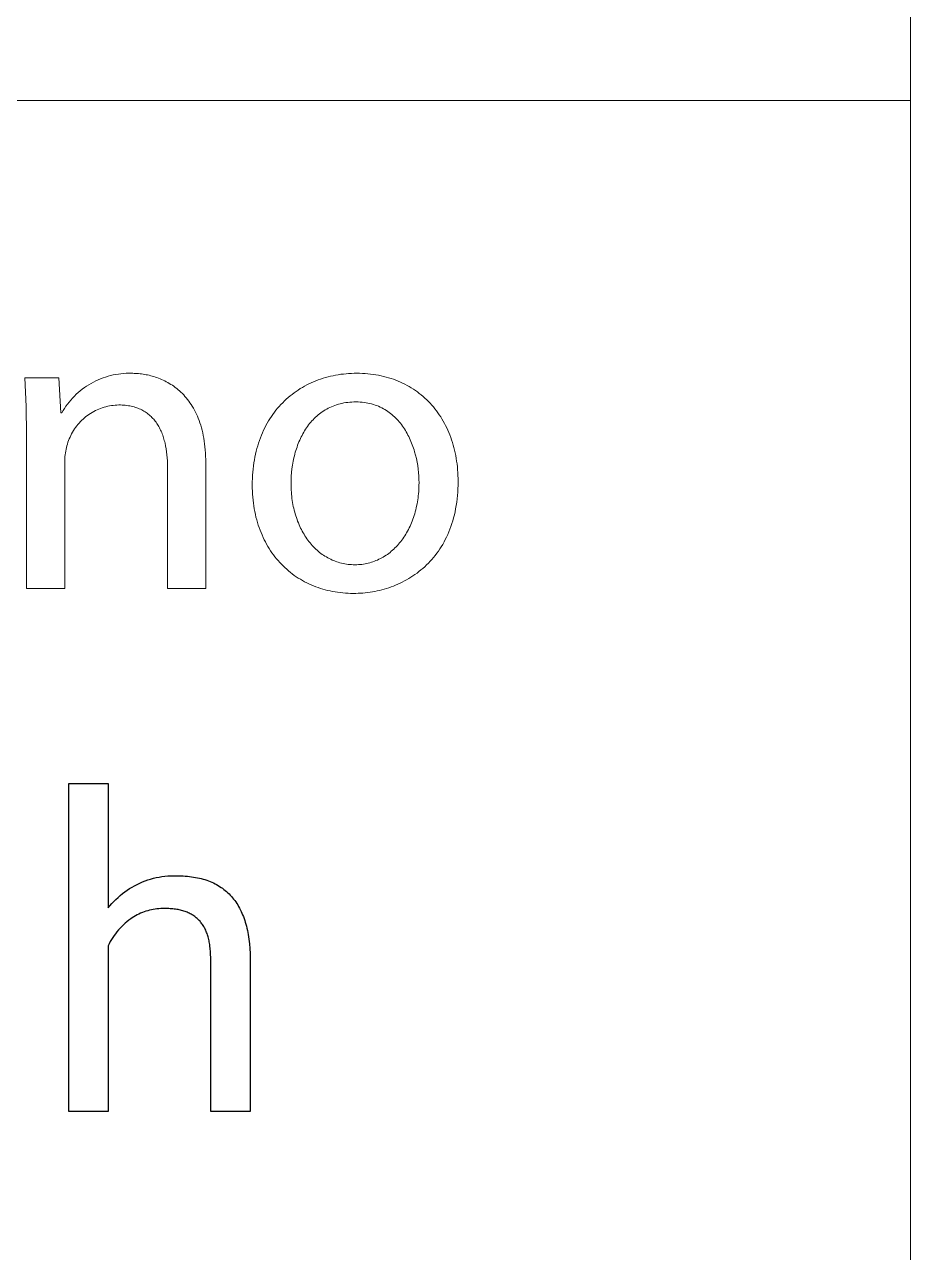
# Model space of a CAD drawing. Header units: millimetres. Extents: x -2542 to 6192, y -257 to 5845.
# Drawn here: x 6005.9 to 6183.9, y 488.3 to 735 of the extents above; entities that cross this region are included whole.
import ezdxf

# ---------------------------------------------------------------- set-up
doc = ezdxf.new("R2010")
doc.units = ezdxf.units.MM
doc.header["$MEASUREMENT"] = 0
doc.layers.add('Domyślny', color=7, linetype='Continuous', true_color=0x000000)

msp = doc.modelspace()

# ---------------------------------------------------------------- linework, layer by layer
at = {"layer": 'Domyślny', "color": 18, "lineweight": 15, "true_color": 0x000000}
for p, q in [((6183.9, -256.57), (6183.9, 5845.31)), ((6183.9, 719.77), (2891.58, 719.77)), ((6183.9, 719.77), (6183.9, -256.57)), ((6006.23, 658.31), (6005.96, 664.03)), ((6005.96, 664.03), (6012.79, 664.03)), ((6012.79, 664.03), (6013.2, 656.99)), ((6020.69, 663.65), (6021.18, 663.85)), ((6021.18, 663.85), (6021.67, 664.04)), ((6021.67, 664.04), (6022.17, 664.21)), ((6022.17, 664.21), (6022.68, 664.37)), ((6022.68, 664.37), (6023.19, 664.51)), ((6023.19, 664.51), (6023.71, 664.63)), ((6023.71, 664.63), (6024.23, 664.73)), ((6024.23, 664.73), (6024.75, 664.81)), ((6024.75, 664.81), (6025.27, 664.88)), ((6025.27, 664.88), (6025.8, 664.93)), ((6025.8, 664.93), (6026.33, 664.96)), ((6026.33, 664.96), (6026.86, 664.97)), ((6026.86, 664.97), (6027.39, 664.96)), ((6027.39, 664.96), (6027.67, 664.96)), ((6027.67, 664.96), (6027.95, 664.95)), ((6027.95, 664.95), (6028.23, 664.94)), ((6028.23, 664.94), (6028.52, 664.92)), ((6028.52, 664.92), (6028.81, 664.9)), ((6028.81, 664.9), (6029.11, 664.86)), ((6029.11, 664.86), (6029.41, 664.83)), ((6029.41, 664.83), (6029.71, 664.79)), ((6029.71, 664.79), (6030.01, 664.74)), ((6030.01, 664.74), (6030.32, 664.68)), ((6030.32, 664.68), (6030.63, 664.62)), ((6030.63, 664.62), (6030.94, 664.55)), ((6030.94, 664.55), (6031.25, 664.47)), ((6031.25, 664.47), (6031.56, 664.39)), ((6031.56, 664.39), (6031.87, 664.29)), ((6031.87, 664.29), (6032.19, 664.19)), ((6032.19, 664.19), (6032.5, 664.09)), ((6032.5, 664.09), (6032.81, 663.97)), ((6032.81, 663.97), (6033.13, 663.85)), ((6033.13, 663.85), (6033.44, 663.72)), ((6033.44, 663.72), (6033.75, 663.58)), ((6064.91, 663.63), (6065.39, 663.8)), ((6065.39, 663.8), (6065.88, 663.96)), ((6065.88, 663.96), (6066.37, 664.11)), ((6066.37, 664.11), (6066.87, 664.24)), ((6066.87, 664.24), (6067.37, 664.37)), ((6067.37, 664.37), (6067.88, 664.48)), ((6067.88, 664.48), (6068.39, 664.58)), ((6068.39, 664.58), (6068.91, 664.67)), ((6068.91, 664.67), (6069.43, 664.75)), ((6069.43, 664.75), (6069.96, 664.81)), ((6069.96, 664.81), (6070.49, 664.87)), ((6070.49, 664.87), (6071.02, 664.91)), ((6071.02, 664.91), (6071.56, 664.94)), ((6071.56, 664.94), (6072.1, 664.96)), ((6072.1, 664.96), (6072.65, 664.97)), ((6072.65, 664.97), (6073.22, 664.96)), ((6073.22, 664.96), (6073.78, 664.94)), ((6073.78, 664.94), (6074.33, 664.91)), ((6074.33, 664.91), (6074.88, 664.86)), ((6074.88, 664.86), (6075.42, 664.81)), ((6075.42, 664.81), (6075.96, 664.74)), ((6075.96, 664.74), (6076.49, 664.66)), ((6076.49, 664.66), (6077.01, 664.56)), ((6077.01, 664.56), (6077.53, 664.46)), ((6077.53, 664.46), (6078.04, 664.34)), ((6078.04, 664.34), (6078.55, 664.21)), ((6078.55, 664.21), (6079.04, 664.07)), ((6079.04, 664.07), (6079.53, 663.91)), ((6079.53, 663.91), (6080.02, 663.75)), ((6080.02, 663.75), (6080.49, 663.57)), ((6016.68, 661.09), (6017.09, 661.44)), ((6017.09, 661.44), (6017.5, 661.77)), ((6017.5, 661.77), (6017.93, 662.08)), ((6017.93, 662.08), (6018.37, 662.38)), ((6018.37, 662.38), (6018.81, 662.67)), ((6018.81, 662.67), (6019.27, 662.94)), ((6019.27, 662.94), (6019.73, 663.19)), ((6019.73, 663.19), (6020.21, 663.43)), ((6020.21, 663.43), (6020.69, 663.65)), ((6033.75, 663.58), (6034.06, 663.43)), ((6034.06, 663.43), (6034.37, 663.27)), ((6034.37, 663.27), (6034.68, 663.1)), ((6034.68, 663.1), (6034.98, 662.92)), ((6034.98, 662.92), (6035.29, 662.74)), ((6035.29, 662.74), (6035.59, 662.54)), ((6035.59, 662.54), (6035.89, 662.34)), ((6035.89, 662.34), (6036.18, 662.12)), ((6036.18, 662.12), (6036.47, 661.9)), ((6036.47, 661.9), (6036.76, 661.66)), ((6036.76, 661.66), (6037.04, 661.41)), ((6037.04, 661.41), (6037.32, 661.16)), ((6060.05, 661.02), (6060.45, 661.31)), ((6060.45, 661.31), (6060.87, 661.6)), ((6060.87, 661.6), (6061.29, 661.87)), ((6061.29, 661.87), (6061.72, 662.13)), ((6061.72, 662.13), (6062.16, 662.37)), ((6062.16, 662.37), (6062.6, 662.61)), ((6062.6, 662.61), (6063.05, 662.84)), ((6063.05, 662.84), (6063.5, 663.05)), ((6063.5, 663.05), (6063.97, 663.26)), ((6063.97, 663.26), (6064.44, 663.45)), ((6064.44, 663.45), (6064.91, 663.63)), ((6080.49, 663.57), (6080.96, 663.39)), ((6080.96, 663.39), (6081.42, 663.19)), ((6081.42, 663.19), (6081.87, 662.98)), ((6081.87, 662.98), (6082.32, 662.76)), ((6082.32, 662.76), (6082.76, 662.53)), ((6082.76, 662.53), (6083.19, 662.28)), ((6083.19, 662.28), (6083.61, 662.03)), ((6083.61, 662.03), (6084.03, 661.77)), ((6084.03, 661.77), (6084.43, 661.49)), ((6084.43, 661.49), (6084.83, 661.21)), ((6014.53, 658.77), (6014.85, 659.19)), ((6014.85, 659.19), (6015.19, 659.59)), ((6015.19, 659.59), (6015.55, 659.99)), ((6015.55, 659.99), (6015.91, 660.37)), ((6015.91, 660.37), (6016.29, 660.74)), ((6016.29, 660.74), (6016.68, 661.09)), ((6037.32, 661.16), (6037.6, 660.89)), ((6037.6, 660.89), (6037.87, 660.61)), ((6037.87, 660.61), (6038.13, 660.32)), ((6038.13, 660.32), (6038.39, 660.02)), ((6038.39, 660.02), (6038.64, 659.71)), ((6038.64, 659.71), (6038.89, 659.38)), ((6038.89, 659.38), (6039.13, 659.05)), ((6039.13, 659.05), (6039.37, 658.7)), ((6057.42, 658.69), (6057.77, 659.05)), ((6057.77, 659.05), (6058.13, 659.41)), ((6058.13, 659.41), (6058.49, 659.75)), ((6058.49, 659.75), (6058.87, 660.08)), ((6058.87, 660.08), (6059.25, 660.41)), ((6059.25, 660.41), (6059.65, 660.72)), ((6059.65, 660.72), (6060.05, 661.02)), ((6069.31, 658.83), (6068.95, 658.73)), ((6069.68, 658.92), (6069.31, 658.83)), ((6070.06, 658.99), (6069.68, 658.92)), ((6070.44, 659.06), (6070.06, 658.99)), ((6070.83, 659.11), (6070.44, 659.06)), ((6071.23, 659.15), (6070.83, 659.11)), ((6071.64, 659.18), (6071.23, 659.15)), ((6072.05, 659.2), (6071.64, 659.18)), ((6072.48, 659.21), (6072.05, 659.2)), ((6072.9, 659.2), (6072.48, 659.21)), ((6073.31, 659.18), (6072.9, 659.2)), ((6073.72, 659.15), (6073.31, 659.18)), ((6074.12, 659.1), (6073.72, 659.15)), ((6074.51, 659.05), (6074.12, 659.1)), ((6074.89, 658.98), (6074.51, 659.05)), ((6075.27, 658.9), (6074.89, 658.98)), ((6075.63, 658.8), (6075.27, 658.9)), ((6075.99, 658.7), (6075.63, 658.8)), ((6084.83, 661.21), (6085.22, 660.92)), ((6085.22, 660.92), (6085.61, 660.61)), ((6085.61, 660.61), (6085.98, 660.3)), ((6085.98, 660.3), (6086.34, 659.97)), ((6086.34, 659.97), (6086.7, 659.64)), ((6086.7, 659.64), (6087.05, 659.29)), ((6087.05, 659.29), (6087.39, 658.94)), ((6087.39, 658.94), (6087.72, 658.58)), ((6006.3, 652.57), (6006.23, 658.31)), ((6013.2, 656.99), (6013.37, 656.99)), ((6013.37, 656.99), (6013.64, 657.45)), ((6013.64, 657.45), (6013.92, 657.9)), ((6013.92, 657.9), (6014.22, 658.34)), ((6014.22, 658.34), (6014.53, 658.77)), ((6018.53, 656.47), (6018.23, 656.25)), ((6018.84, 656.69), (6018.53, 656.47)), ((6019.15, 656.9), (6018.84, 656.69)), ((6019.47, 657.09), (6019.15, 656.9)), ((6019.8, 657.28), (6019.47, 657.09)), ((6020.13, 657.45), (6019.8, 657.28)), ((6020.47, 657.61), (6020.13, 657.45)), ((6020.81, 657.76), (6020.47, 657.61)), ((6021.16, 657.9), (6020.81, 657.76)), ((6021.52, 658.02), (6021.16, 657.9)), ((6021.87, 658.14), (6021.52, 658.02)), ((6022.23, 658.24), (6021.87, 658.14)), ((6022.6, 658.33), (6022.23, 658.24)), ((6022.97, 658.4), (6022.6, 658.33)), ((6023.34, 658.47), (6022.97, 658.4)), ((6023.71, 658.52), (6023.34, 658.47)), ((6024.08, 658.56), (6023.71, 658.52)), ((6024.46, 658.58), (6024.08, 658.56)), ((6024.83, 658.59), (6024.46, 658.58)), ((6025.17, 658.59), (6024.83, 658.59)), ((6025.5, 658.58), (6025.17, 658.59)), ((6025.82, 658.56), (6025.5, 658.58)), ((6026.14, 658.53), (6025.82, 658.56)), ((6026.45, 658.49), (6026.14, 658.53)), ((6026.75, 658.45), (6026.45, 658.49)), ((6027.05, 658.4), (6026.75, 658.45)), ((6027.34, 658.34), (6027.05, 658.4)), ((6027.62, 658.27), (6027.34, 658.34)), ((6027.9, 658.19), (6027.62, 658.27)), ((6028.17, 658.11), (6027.9, 658.19)), ((6028.44, 658.02), (6028.17, 658.11)), ((6028.69, 657.93), (6028.44, 658.02)), ((6028.94, 657.83), (6028.69, 657.93)), ((6029.19, 657.72), (6028.94, 657.83)), ((6029.43, 657.6), (6029.19, 657.72)), ((6029.66, 657.48), (6029.43, 657.6)), ((6029.89, 657.35), (6029.66, 657.48)), ((6030.11, 657.21), (6029.89, 657.35)), ((6030.33, 657.07), (6030.11, 657.21)), ((6030.53, 656.92), (6030.33, 657.07)), ((6030.74, 656.77), (6030.53, 656.92)), ((6030.94, 656.6), (6030.74, 656.77)), ((6031.13, 656.44), (6030.94, 656.6)), ((6031.31, 656.27), (6031.13, 656.44)), ((6039.37, 658.7), (6039.59, 658.34)), ((6039.59, 658.34), (6039.81, 657.96)), ((6039.81, 657.96), (6040.03, 657.58)), ((6040.03, 657.58), (6040.23, 657.18)), ((6040.23, 657.18), (6040.43, 656.77)), ((6040.43, 656.77), (6040.62, 656.34)), ((6040.62, 656.34), (6040.8, 655.91)), ((6055.5, 656.28), (6055.8, 656.7)), ((6055.8, 656.7), (6056.1, 657.12)), ((6056.1, 657.12), (6056.42, 657.53)), ((6056.42, 657.53), (6056.74, 657.92)), ((6056.74, 657.92), (6057.07, 658.31)), ((6057.07, 658.31), (6057.42, 658.69)), ((6064.62, 656.36), (6064.37, 656.12)), ((6064.88, 656.58), (6064.62, 656.36)), ((6065.16, 656.8), (6064.88, 656.58)), ((6065.43, 657.01), (6065.16, 656.8)), ((6065.72, 657.21), (6065.43, 657.01)), ((6066.01, 657.41), (6065.72, 657.21)), ((6066.31, 657.59), (6066.01, 657.41)), ((6066.61, 657.77), (6066.31, 657.59)), ((6066.92, 657.93), (6066.61, 657.77)), ((6067.24, 658.09), (6066.92, 657.93)), ((6067.57, 658.24), (6067.24, 658.09)), ((6067.9, 658.38), (6067.57, 658.24)), ((6068.24, 658.51), (6067.9, 658.38)), ((6068.59, 658.62), (6068.24, 658.51)), ((6068.95, 658.73), (6068.59, 658.62)), ((6076.35, 658.58), (6075.99, 658.7)), ((6076.69, 658.46), (6076.35, 658.58)), ((6077.03, 658.32), (6076.69, 658.46)), ((6077.35, 658.18), (6077.03, 658.32)), ((6077.68, 658.02), (6077.35, 658.18)), ((6077.99, 657.85), (6077.68, 658.02)), ((6078.3, 657.68), (6077.99, 657.85)), ((6078.6, 657.49), (6078.3, 657.68)), ((6078.89, 657.3), (6078.6, 657.49)), ((6079.17, 657.09), (6078.89, 657.3)), ((6079.45, 656.88), (6079.17, 657.09)), ((6079.72, 656.66), (6079.45, 656.88)), ((6079.98, 656.44), (6079.72, 656.66)), ((6080.24, 656.2), (6079.98, 656.44)), ((6087.72, 658.58), (6088.04, 658.21)), ((6088.04, 658.21), (6088.35, 657.82)), ((6088.35, 657.82), (6088.65, 657.43)), ((6088.65, 657.43), (6088.95, 657.03)), ((6088.95, 657.03), (6089.23, 656.63)), ((6089.23, 656.63), (6089.51, 656.21)), ((6016.16, 654.09), (6015.94, 653.78)), ((6016.38, 654.39), (6016.16, 654.09)), ((6016.62, 654.68), (6016.38, 654.39)), ((6016.86, 654.96), (6016.62, 654.68)), ((6017.12, 655.24), (6016.86, 654.96)), ((6017.38, 655.51), (6017.12, 655.24)), ((6017.66, 655.76), (6017.38, 655.51)), ((6017.94, 656.01), (6017.66, 655.76)), ((6018.23, 656.25), (6017.94, 656.01)), ((6031.49, 656.09), (6031.31, 656.27)), ((6031.67, 655.9), (6031.49, 656.09)), ((6031.84, 655.71), (6031.67, 655.9)), ((6032, 655.52), (6031.84, 655.71)), ((6032.16, 655.32), (6032, 655.52)), ((6032.31, 655.11), (6032.16, 655.32)), ((6032.46, 654.9), (6032.31, 655.11)), ((6032.6, 654.69), (6032.46, 654.9)), ((6032.74, 654.47), (6032.6, 654.69)), ((6032.87, 654.24), (6032.74, 654.47)), ((6032.99, 654.01), (6032.87, 654.24)), ((6033.11, 653.78), (6032.99, 654.01)), ((6040.8, 655.91), (6040.97, 655.46)), ((6040.97, 655.46), (6041.14, 654.99)), ((6041.14, 654.99), (6041.29, 654.51)), ((6041.29, 654.51), (6041.43, 654.02)), ((6041.43, 654.02), (6041.57, 653.51)), ((6053.93, 653.51), (6054.17, 654)), ((6054.17, 654), (6054.41, 654.47)), ((6054.41, 654.47), (6054.67, 654.94)), ((6054.67, 654.94), (6054.94, 655.39)), ((6054.94, 655.39), (6055.21, 655.84)), ((6055.21, 655.84), (6055.5, 656.28)), ((6062.56, 654), (6062.36, 653.71)), ((6062.76, 654.29), (6062.56, 654)), ((6062.97, 654.57), (6062.76, 654.29)), ((6063.18, 654.85), (6062.97, 654.57)), ((6063.41, 655.12), (6063.18, 654.85)), ((6063.64, 655.38), (6063.41, 655.12)), ((6063.87, 655.63), (6063.64, 655.38)), ((6064.12, 655.88), (6063.87, 655.63)), ((6064.37, 656.12), (6064.12, 655.88)), ((6080.49, 655.96), (6080.24, 656.2)), ((6080.73, 655.71), (6080.49, 655.96)), ((6080.96, 655.45), (6080.73, 655.71)), ((6081.19, 655.19), (6080.96, 655.45)), ((6081.41, 654.91), (6081.19, 655.19)), ((6081.63, 654.64), (6081.41, 654.91)), ((6081.83, 654.35), (6081.63, 654.64)), ((6082.04, 654.07), (6081.83, 654.35)), ((6082.23, 653.77), (6082.04, 654.07)), ((6089.51, 656.21), (6089.77, 655.78)), ((6089.77, 655.78), (6090.03, 655.35)), ((6090.03, 655.35), (6090.27, 654.9)), ((6090.27, 654.9), (6090.51, 654.45)), ((6090.51, 654.45), (6090.74, 653.99)), ((6090.74, 653.99), (6090.95, 653.52)), ((6006.3, 621.69), (6006.3, 652.57)), ((6014.74, 651.45), (6014.62, 651.1)), ((6014.88, 651.8), (6014.74, 651.45)), ((6015.03, 652.15), (6014.88, 651.8)), ((6015.19, 652.49), (6015.03, 652.15)), ((6015.36, 652.82), (6015.19, 652.49)), ((6015.54, 653.15), (6015.36, 652.82)), ((6015.74, 653.47), (6015.54, 653.15)), ((6015.94, 653.78), (6015.74, 653.47)), ((6033.23, 653.54), (6033.11, 653.78)), ((6033.34, 653.3), (6033.23, 653.54)), ((6033.45, 653.05), (6033.34, 653.3)), ((6033.55, 652.8), (6033.45, 653.05)), ((6033.65, 652.54), (6033.55, 652.8)), ((6033.74, 652.28), (6033.65, 652.54)), ((6033.82, 652.02), (6033.74, 652.28)), ((6033.9, 651.75), (6033.82, 652.02)), ((6033.98, 651.48), (6033.9, 651.75)), ((6034.05, 651.2), (6033.98, 651.48)), ((6041.57, 653.51), (6041.69, 652.99)), ((6041.69, 652.99), (6041.81, 652.46)), ((6041.81, 652.46), (6041.91, 651.91)), ((6041.91, 651.91), (6042, 651.34)), ((6052.92, 650.94), (6053.1, 651.47)), ((6053.1, 651.47), (6053.29, 652)), ((6053.29, 652), (6053.49, 652.51)), ((6053.49, 652.51), (6053.71, 653.02)), ((6053.71, 653.02), (6053.93, 653.51)), ((6061.18, 651.5), (6061.03, 651.17)), ((6061.33, 651.83), (6061.18, 651.5)), ((6061.48, 652.16), (6061.33, 651.83)), ((6061.65, 652.48), (6061.48, 652.16)), ((6061.81, 652.79), (6061.65, 652.48)), ((6061.99, 653.1), (6061.81, 652.79)), ((6062.17, 653.41), (6061.99, 653.1)), ((6062.36, 653.71), (6062.17, 653.41)), ((6082.42, 653.47), (6082.23, 653.77)), ((6082.6, 653.17), (6082.42, 653.47)), ((6082.77, 652.86), (6082.6, 653.17)), ((6082.94, 652.54), (6082.77, 652.86)), ((6083.1, 652.23), (6082.94, 652.54)), ((6083.25, 651.9), (6083.1, 652.23)), ((6083.4, 651.58), (6083.25, 651.9)), ((6083.54, 651.25), (6083.4, 651.58)), ((6090.95, 653.52), (6091.16, 653.05)), ((6091.16, 653.05), (6091.35, 652.56)), ((6091.35, 652.56), (6091.54, 652.07)), ((6091.54, 652.07), (6091.71, 651.57)), ((6091.71, 651.57), (6091.88, 651.06)), ((6014.1, 648.96), (6014.05, 648.6)), ((6014.16, 649.32), (6014.1, 648.96)), ((6014.23, 649.68), (6014.16, 649.32)), ((6014.31, 650.04), (6014.23, 649.68)), ((6014.4, 650.39), (6014.31, 650.04)), ((6014.51, 650.74), (6014.4, 650.39)), ((6014.62, 651.1), (6014.51, 650.74)), ((6034.12, 650.92), (6034.05, 651.2)), ((6034.25, 650.36), (6034.12, 650.92)), ((6034.35, 649.78), (6034.25, 650.36)), ((6034.44, 649.19), (6034.35, 649.78)), ((6034.51, 648.59), (6034.44, 649.19)), ((6042, 651.34), (6042.08, 650.76)), ((6042.08, 650.76), (6042.15, 650.17)), ((6042.15, 650.17), (6042.21, 649.56)), ((6042.21, 649.56), (6042.25, 648.93)), ((6042.25, 648.93), (6042.28, 648.29)), ((6052.31, 648.71), (6052.44, 649.28)), ((6052.44, 649.28), (6052.59, 649.84)), ((6052.59, 649.84), (6052.75, 650.4)), ((6052.75, 650.4), (6052.92, 650.94)), ((6060.3, 649.09), (6060.21, 648.73)), ((6060.41, 649.44), (6060.3, 649.09)), ((6060.52, 649.79), (6060.41, 649.44)), ((6060.64, 650.14), (6060.52, 649.79)), ((6060.76, 650.49), (6060.64, 650.14)), ((6060.9, 650.83), (6060.76, 650.49)), ((6061.03, 651.17), (6060.9, 650.83)), ((6083.68, 650.92), (6083.54, 651.25)), ((6083.81, 650.58), (6083.68, 650.92)), ((6083.93, 650.24), (6083.81, 650.58)), ((6084.05, 649.9), (6083.93, 650.24)), ((6084.16, 649.56), (6084.05, 649.9)), ((6084.26, 649.21), (6084.16, 649.56)), ((6084.45, 648.52), (6084.26, 649.21)), ((6091.88, 651.06), (6092.03, 650.55)), ((6092.03, 650.55), (6092.17, 650.02)), ((6092.17, 650.02), (6092.3, 649.49)), ((6092.3, 649.49), (6092.42, 648.96)), ((6092.42, 648.96), (6092.53, 648.41)), ((6013.99, 647.87), (6013.98, 647.5)), ((6013.98, 647.5), (6013.98, 647.13)), ((6013.98, 647.13), (6013.98, 621.69)), ((6014.02, 648.23), (6013.99, 647.87)), ((6014.05, 648.6), (6014.02, 648.23)), ((6034.56, 647.98), (6034.51, 648.59)), ((6034.6, 647.35), (6034.56, 647.98)), ((6034.62, 646.72), (6034.6, 647.35)), ((6034.63, 646.09), (6034.62, 646.72)), ((6042.28, 648.29), (6042.3, 647.63)), ((6042.3, 647.63), (6042.31, 646.96)), ((6042.31, 646.96), (6042.31, 621.69)), ((6051.89, 646.34), (6051.98, 646.95)), ((6051.98, 646.95), (6052.07, 647.54)), ((6052.07, 647.54), (6052.18, 648.13)), ((6052.18, 648.13), (6052.31, 648.71)), ((6059.74, 646.53), (6059.63, 645.79)), ((6059.87, 647.27), (6059.74, 646.53)), ((6060.03, 648), (6059.87, 647.27)), ((6060.11, 648.37), (6060.03, 648)), ((6060.21, 648.73), (6060.11, 648.37)), ((6084.62, 647.82), (6084.45, 648.52)), ((6084.77, 647.12), (6084.62, 647.82)), ((6084.89, 646.41), (6084.77, 647.12)), ((6092.53, 648.41), (6092.63, 647.86)), ((6092.63, 647.86), (6092.72, 647.3)), ((6092.72, 647.3), (6092.8, 646.74)), ((6092.8, 646.74), (6092.86, 646.17)), ((6034.63, 621.69), (6034.63, 646.09)), ((6051.68, 643.82), (6051.71, 644.47)), ((6051.71, 644.47), (6051.76, 645.1)), ((6051.76, 645.1), (6051.82, 645.72)), ((6051.82, 645.72), (6051.89, 646.34)), ((6059.49, 644.28), (6059.46, 643.53)), ((6059.55, 645.03), (6059.49, 644.28)), ((6059.63, 645.79), (6059.55, 645.03)), ((6084.98, 645.71), (6084.89, 646.41)), ((6085.06, 645.01), (6084.98, 645.71)), ((6085.11, 644.32), (6085.06, 645.01)), ((6085.15, 643.63), (6085.11, 644.32)), ((6092.86, 646.17), (6092.91, 645.59)), ((6092.91, 645.59), (6092.95, 645)), ((6092.95, 645), (6092.98, 644.41)), ((6092.98, 644.41), (6093, 643.81)), ((6051.65, 642.51), (6051.66, 643.17)), ((6051.66, 641.89), (6051.65, 642.51)), ((6051.66, 643.17), (6051.68, 643.82)), ((6051.68, 641.27), (6051.66, 641.89)), ((6059.46, 643.53), (6059.45, 642.77)), ((6059.45, 642.77), (6059.45, 642.34)), ((6059.45, 642.34), (6059.46, 641.91)), ((6059.46, 641.91), (6059.48, 641.49)), ((6085.09, 641.2), (6085.12, 641.63)), ((6085.12, 641.63), (6085.14, 642.07)), ((6085.14, 642.07), (6085.15, 642.51)), ((6085.16, 642.95), (6085.15, 643.63)), ((6085.15, 642.51), (6085.16, 642.95)), ((6092.98, 641.77), (6092.94, 641.07)), ((6093, 642.48), (6092.98, 641.77)), ((6093, 643.81), (6093.01, 643.21)), ((6093.01, 643.21), (6093, 642.48)), ((6051.71, 640.66), (6051.68, 641.27)), ((6051.75, 640.06), (6051.71, 640.66)), ((6051.81, 639.46), (6051.75, 640.06)), ((6051.88, 638.88), (6051.81, 639.46)), ((6059.48, 641.49), (6059.51, 641.06)), ((6059.51, 641.06), (6059.54, 640.64)), ((6059.54, 640.64), (6059.58, 640.23)), ((6059.58, 640.23), (6059.63, 639.82)), ((6059.63, 639.82), (6059.69, 639.41)), ((6059.69, 639.41), (6059.75, 639.01)), ((6084.77, 638.7), (6084.84, 639.1)), ((6084.84, 639.1), (6084.9, 639.51)), ((6084.9, 639.51), (6084.96, 639.93)), ((6084.96, 639.93), (6085.01, 640.35)), ((6085.01, 640.35), (6085.06, 640.77)), ((6085.06, 640.77), (6085.09, 641.2)), ((6092.73, 639.04), (6092.63, 638.39)), ((6092.82, 639.7), (6092.73, 639.04)), ((6092.88, 640.38), (6092.82, 639.7)), ((6092.94, 641.07), (6092.88, 640.38)), ((6051.96, 638.3), (6051.88, 638.88)), ((6052.05, 637.73), (6051.96, 638.3)), ((6052.16, 637.16), (6052.05, 637.73)), ((6052.28, 636.61), (6052.16, 637.16)), ((6052.4, 636.06), (6052.28, 636.61)), ((6059.75, 639.01), (6059.82, 638.61)), ((6059.82, 638.61), (6059.9, 638.22)), ((6059.9, 638.22), (6059.99, 637.83)), ((6059.99, 637.83), (6060.08, 637.44)), ((6060.08, 637.44), (6060.18, 637.06)), ((6060.18, 637.06), (6060.28, 636.69)), ((6060.28, 636.69), (6060.4, 636.32)), ((6084.18, 636.36), (6084.29, 636.74)), ((6084.29, 636.74), (6084.4, 637.12)), ((6084.4, 637.12), (6084.5, 637.51)), ((6084.5, 637.51), (6084.6, 637.9)), ((6084.6, 637.9), (6084.68, 638.29)), ((6084.68, 638.29), (6084.77, 638.7)), ((6092.4, 637.13), (6092.26, 636.51)), ((6092.52, 637.75), (6092.4, 637.13)), ((6092.63, 638.39), (6092.52, 637.75)), ((6052.54, 635.52), (6052.4, 636.06)), ((6052.69, 634.99), (6052.54, 635.52)), ((6052.86, 634.47), (6052.69, 634.99)), ((6053.03, 633.96), (6052.86, 634.47)), ((6060.4, 636.32), (6060.51, 635.95)), ((6060.51, 635.95), (6060.64, 635.59)), ((6060.64, 635.59), (6060.77, 635.24)), ((6060.77, 635.24), (6060.91, 634.89)), ((6060.91, 634.89), (6061.06, 634.54)), ((6061.06, 634.54), (6061.21, 634.2)), ((6061.21, 634.2), (6061.36, 633.87)), ((6083.19, 633.89), (6083.35, 634.23)), ((6083.35, 634.23), (6083.5, 634.57)), ((6083.5, 634.57), (6083.65, 634.92)), ((6083.65, 634.92), (6083.79, 635.27)), ((6083.79, 635.27), (6083.93, 635.63)), ((6083.93, 635.63), (6084.06, 635.99)), ((6084.06, 635.99), (6084.18, 636.36)), ((6091.57, 634.19), (6091.37, 633.64)), ((6091.76, 634.75), (6091.57, 634.19)), ((6091.94, 635.33), (6091.76, 634.75)), ((6092.11, 635.91), (6091.94, 635.33)), ((6092.26, 636.51), (6092.11, 635.91)), ((6053.21, 633.45), (6053.03, 633.96)), ((6053.41, 632.96), (6053.21, 633.45)), ((6053.61, 632.47), (6053.41, 632.96)), ((6053.83, 631.99), (6053.61, 632.47)), ((6054.05, 631.52), (6053.83, 631.99)), ((6061.36, 633.87), (6061.53, 633.54)), ((6061.53, 633.54), (6061.7, 633.22)), ((6061.7, 633.22), (6061.87, 632.91)), ((6061.87, 632.91), (6062.05, 632.6)), ((6062.05, 632.6), (6062.24, 632.3)), ((6062.24, 632.3), (6062.43, 632)), ((6062.43, 632), (6062.63, 631.71)), ((6062.63, 631.71), (6062.84, 631.43)), ((6081.69, 631.43), (6081.9, 631.71)), ((6081.9, 631.71), (6082.1, 632.01)), ((6082.1, 632.01), (6082.29, 632.3)), ((6082.29, 632.3), (6082.48, 632.61)), ((6082.48, 632.61), (6082.67, 632.92)), ((6082.67, 632.92), (6082.85, 633.24)), ((6082.85, 633.24), (6083.02, 633.56)), ((6083.02, 633.56), (6083.19, 633.89)), ((6090.69, 632.06), (6090.44, 631.55)), ((6090.93, 632.57), (6090.69, 632.06)), ((6091.15, 633.1), (6090.93, 632.57)), ((6091.37, 633.64), (6091.15, 633.1)), ((6054.29, 631.06), (6054.05, 631.52)), ((6054.53, 630.61), (6054.29, 631.06)), ((6054.79, 630.16), (6054.53, 630.61)), ((6055.05, 629.73), (6054.79, 630.16)), ((6055.33, 629.3), (6055.05, 629.73)), ((6055.61, 628.89), (6055.33, 629.3)), ((6062.84, 631.43), (6063.05, 631.15)), ((6063.05, 631.15), (6063.26, 630.88)), ((6063.26, 630.88), (6063.49, 630.62)), ((6063.49, 630.62), (6063.71, 630.36)), ((6063.71, 630.36), (6063.94, 630.12)), ((6063.94, 630.12), (6064.18, 629.87)), ((6064.18, 629.87), (6064.42, 629.64)), ((6064.42, 629.64), (6064.67, 629.41)), ((6064.67, 629.41), (6064.92, 629.19)), ((6064.92, 629.19), (6065.18, 628.98)), ((6079.33, 628.98), (6079.59, 629.19)), ((6079.59, 629.19), (6079.84, 629.41)), ((6079.84, 629.41), (6080.09, 629.63)), ((6080.09, 629.63), (6080.33, 629.87)), ((6080.33, 629.87), (6080.57, 630.11)), ((6080.57, 630.11), (6080.81, 630.36)), ((6080.81, 630.36), (6081.04, 630.62)), ((6081.04, 630.62), (6081.26, 630.88)), ((6081.26, 630.88), (6081.48, 631.15)), ((6081.48, 631.15), (6081.69, 631.43)), ((6089.04, 629.22), (6088.73, 628.79)), ((6089.34, 629.66), (6089.04, 629.22)), ((6089.63, 630.12), (6089.34, 629.66)), ((6089.91, 630.58), (6089.63, 630.12)), ((6090.18, 631.06), (6089.91, 630.58)), ((6090.44, 631.55), (6090.18, 631.06)), ((6055.9, 628.48), (6055.61, 628.89)), ((6056.21, 628.08), (6055.9, 628.48)), ((6056.52, 627.7), (6056.21, 628.08)), ((6056.84, 627.32), (6056.52, 627.7)), ((6057.17, 626.95), (6056.84, 627.32)), ((6057.5, 626.59), (6057.17, 626.95)), ((6065.18, 628.98), (6065.44, 628.78)), ((6065.44, 628.78), (6065.71, 628.58)), ((6065.71, 628.58), (6065.98, 628.4)), ((6065.98, 628.4), (6066.26, 628.22)), ((6066.26, 628.22), (6066.54, 628.05)), ((6066.54, 628.05), (6066.82, 627.88)), ((6066.82, 627.88), (6067.11, 627.73)), ((6067.11, 627.73), (6067.41, 627.58)), ((6067.41, 627.58), (6067.71, 627.44)), ((6067.71, 627.44), (6068.01, 627.32)), ((6068.01, 627.32), (6068.32, 627.2)), ((6068.32, 627.2), (6068.63, 627.08)), ((6068.63, 627.08), (6068.94, 626.98)), ((6068.94, 626.98), (6069.26, 626.89)), ((6069.26, 626.89), (6069.59, 626.81)), ((6069.59, 626.81), (6069.91, 626.73)), ((6069.91, 626.73), (6070.24, 626.67)), ((6074.31, 626.67), (6074.64, 626.73)), ((6074.64, 626.73), (6074.96, 626.8)), ((6074.96, 626.8), (6075.28, 626.89)), ((6075.28, 626.89), (6075.59, 626.98)), ((6075.59, 626.98), (6075.9, 627.08)), ((6075.9, 627.08), (6076.21, 627.19)), ((6076.21, 627.19), (6076.51, 627.31)), ((6076.51, 627.31), (6076.81, 627.44)), ((6076.81, 627.44), (6077.11, 627.58)), ((6077.11, 627.58), (6077.4, 627.72)), ((6077.4, 627.72), (6077.69, 627.88)), ((6077.69, 627.88), (6077.97, 628.04)), ((6077.97, 628.04), (6078.25, 628.21)), ((6078.25, 628.21), (6078.53, 628.39)), ((6078.53, 628.39), (6078.8, 628.58)), ((6078.8, 628.58), (6079.07, 628.77)), ((6079.07, 628.77), (6079.33, 628.98)), ((6087.04, 626.81), (6086.68, 626.45)), ((6087.4, 627.18), (6087.04, 626.81)), ((6087.74, 627.57), (6087.4, 627.18)), ((6088.08, 627.96), (6087.74, 627.57)), ((6088.41, 628.37), (6088.08, 627.96)), ((6088.73, 628.79), (6088.41, 628.37)), ((6057.85, 626.24), (6057.5, 626.59)), ((6058.2, 625.91), (6057.85, 626.24)), ((6058.57, 625.58), (6058.2, 625.91)), ((6058.94, 625.26), (6058.57, 625.58)), ((6059.31, 624.95), (6058.94, 625.26)), ((6059.7, 624.65), (6059.31, 624.95)), ((6060.09, 624.36), (6059.7, 624.65)), ((6060.49, 624.09), (6060.09, 624.36)), ((6070.24, 626.67), (6070.58, 626.61)), ((6070.58, 626.61), (6070.92, 626.57)), ((6070.92, 626.57), (6071.26, 626.53)), ((6071.26, 626.53), (6071.6, 626.51)), ((6071.6, 626.51), (6071.95, 626.49)), ((6071.95, 626.49), (6072.3, 626.49)), ((6072.3, 626.49), (6072.64, 626.49)), ((6072.64, 626.49), (6072.98, 626.51)), ((6072.98, 626.51), (6073.32, 626.53)), ((6073.32, 626.53), (6073.65, 626.57)), ((6073.65, 626.57), (6073.98, 626.61)), ((6073.98, 626.61), (6074.31, 626.67)), ((6083.94, 624.25), (6083.52, 623.98)), ((6084.35, 624.53), (6083.94, 624.25)), ((6084.76, 624.82), (6084.35, 624.53)), ((6085.15, 625.12), (6084.76, 624.82)), ((6085.55, 625.44), (6085.15, 625.12)), ((6085.93, 625.76), (6085.55, 625.44)), ((6086.31, 626.1), (6085.93, 625.76)), ((6086.68, 626.45), (6086.31, 626.1)), ((6060.9, 623.82), (6060.49, 624.09)), ((6061.32, 623.56), (6060.9, 623.82)), ((6061.74, 623.32), (6061.32, 623.56)), ((6062.17, 623.08), (6061.74, 623.32)), ((6062.6, 622.86), (6062.17, 623.08)), ((6063.04, 622.64), (6062.6, 622.86)), ((6063.49, 622.44), (6063.04, 622.64)), ((6063.95, 622.25), (6063.49, 622.44)), ((6064.41, 622.07), (6063.95, 622.25)), ((6064.87, 621.9), (6064.41, 622.07)), ((6065.35, 621.74), (6064.87, 621.9)), ((6079.09, 621.88), (6078.62, 621.73)), ((6079.55, 622.04), (6079.09, 621.88)), ((6080.01, 622.21), (6079.55, 622.04)), ((6080.46, 622.4), (6080.01, 622.21)), ((6080.91, 622.59), (6080.46, 622.4)), ((6081.36, 622.79), (6080.91, 622.59)), ((6081.8, 623.01), (6081.36, 622.79)), ((6082.24, 623.23), (6081.8, 623.01)), ((6082.67, 623.47), (6082.24, 623.23)), ((6083.1, 623.72), (6082.67, 623.47)), ((6083.52, 623.98), (6083.1, 623.72)), ((6013.98, 621.69), (6006.3, 621.69)), ((6042.31, 621.69), (6034.63, 621.69)), ((6065.82, 621.59), (6065.35, 621.74)), ((6066.31, 621.45), (6065.82, 621.59)), ((6066.8, 621.33), (6066.31, 621.45)), ((6067.29, 621.22), (6066.8, 621.33)), ((6067.79, 621.12), (6067.29, 621.22)), ((6068.29, 621.03), (6067.79, 621.12)), ((6068.8, 620.95), (6068.29, 621.03)), ((6069.32, 620.88), (6068.8, 620.95)), ((6069.84, 620.83), (6069.32, 620.88)), ((6070.36, 620.78), (6069.84, 620.83)), ((6070.89, 620.75), (6070.36, 620.78)), ((6071.42, 620.74), (6070.89, 620.75)), ((6071.95, 620.73), (6071.42, 620.74)), ((6072.43, 620.73), (6071.95, 620.73)), ((6072.91, 620.75), (6072.43, 620.73)), ((6073.39, 620.77), (6072.91, 620.75)), ((6073.87, 620.81), (6073.39, 620.77)), ((6074.35, 620.86), (6073.87, 620.81)), ((6074.83, 620.91), (6074.35, 620.86)), ((6075.31, 620.98), (6074.83, 620.91)), ((6075.79, 621.05), (6075.31, 620.98)), ((6076.26, 621.14), (6075.79, 621.05)), ((6076.74, 621.24), (6076.26, 621.14)), ((6077.21, 621.34), (6076.74, 621.24)), ((6077.69, 621.46), (6077.21, 621.34)), ((6078.16, 621.59), (6077.69, 621.46)), ((6078.62, 621.73), (6078.16, 621.59))]:
    msp.add_line(p, q, dxfattribs=at)
at = {"layer": 'Domyślny'}
for p, q in [((6014.78, 516.64), (6014.78, 582.54)), ((6014.78, 582.54), (6022.7, 582.54)), ((6022.7, 582.54), (6022.7, 557.52)), ((6029.04, 562.51), (6029.58, 562.74)), ((6029.58, 562.74), (6030.12, 562.96)), ((6030.12, 562.96), (6030.67, 563.15)), ((6030.67, 563.15), (6031.23, 563.32)), ((6031.23, 563.32), (6031.79, 563.48)), ((6031.79, 563.48), (6032.36, 563.61)), ((6032.36, 563.61), (6032.93, 563.73)), ((6032.93, 563.73), (6033.5, 563.83)), ((6033.5, 563.83), (6034.08, 563.9)), ((6034.08, 563.9), (6034.66, 563.96)), ((6034.66, 563.96), (6035.24, 563.99)), ((6035.24, 563.99), (6035.82, 564.01)), ((6035.82, 564.01), (6036.41, 564)), ((6036.41, 564), (6036.86, 564)), ((6036.86, 564), (6037.31, 563.99)), ((6037.31, 563.99), (6037.75, 563.97)), ((6037.75, 563.97), (6038.19, 563.94)), ((6038.19, 563.94), (6038.61, 563.9)), ((6038.61, 563.9), (6039.03, 563.86)), ((6039.03, 563.86), (6039.45, 563.8)), ((6039.45, 563.8), (6039.85, 563.74)), ((6039.85, 563.74), (6040.25, 563.67)), ((6040.25, 563.67), (6040.64, 563.6)), ((6040.64, 563.6), (6041.03, 563.51)), ((6041.03, 563.51), (6041.4, 563.42)), ((6041.4, 563.42), (6041.77, 563.32)), ((6041.77, 563.32), (6042.14, 563.21)), ((6042.14, 563.21), (6042.49, 563.09)), ((6042.49, 563.09), (6042.84, 562.96)), ((6042.84, 562.96), (6043.18, 562.83)), ((6043.18, 562.83), (6043.52, 562.69)), ((6043.52, 562.69), (6043.85, 562.54)), ((6025.12, 560.03), (6025.57, 560.4)), ((6025.57, 560.4), (6026.03, 560.75)), ((6026.03, 560.75), (6026.51, 561.09)), ((6026.51, 561.09), (6026.99, 561.41)), ((6026.99, 561.41), (6027.49, 561.71)), ((6027.49, 561.71), (6028, 562)), ((6028, 562), (6028.52, 562.26)), ((6028.52, 562.26), (6029.04, 562.51)), ((6043.85, 562.54), (6044.17, 562.38)), ((6044.17, 562.38), (6044.48, 562.21)), ((6044.48, 562.21), (6044.79, 562.04)), ((6044.79, 562.04), (6045.08, 561.86)), ((6045.08, 561.86), (6045.38, 561.66)), ((6045.38, 561.66), (6045.66, 561.47)), ((6045.66, 561.47), (6045.94, 561.26)), ((6045.94, 561.26), (6046.21, 561.04)), ((6046.21, 561.04), (6046.47, 560.82)), ((6046.47, 560.82), (6046.73, 560.59)), ((6046.73, 560.59), (6046.98, 560.35)), ((6046.98, 560.35), (6047.22, 560.1)), ((6047.22, 560.1), (6047.46, 559.84)), ((6022.7, 557.52), (6023.06, 557.97)), ((6023.06, 557.97), (6023.44, 558.41)), ((6023.44, 558.41), (6023.84, 558.84)), ((6023.84, 558.84), (6024.25, 559.25)), ((6024.25, 559.25), (6024.68, 559.65)), ((6024.68, 559.65), (6025.12, 560.03)), ((6047.46, 559.84), (6047.68, 559.58)), ((6047.68, 559.58), (6047.91, 559.31)), ((6047.91, 559.31), (6048.12, 559.03)), ((6048.12, 559.03), (6048.33, 558.74)), ((6048.33, 558.74), (6048.53, 558.44)), ((6048.53, 558.44), (6048.72, 558.14)), ((6048.72, 558.14), (6048.9, 557.83)), ((6048.9, 557.83), (6049.08, 557.51)), ((6027.24, 555.34), (6026.85, 555.06)), ((6027.55, 555.55), (6027.24, 555.34)), ((6027.87, 555.76), (6027.55, 555.55)), ((6028.2, 555.95), (6027.87, 555.76)), ((6028.53, 556.13), (6028.2, 555.95)), ((6028.87, 556.3), (6028.53, 556.13)), ((6029.22, 556.46), (6028.87, 556.3)), ((6029.57, 556.6), (6029.22, 556.46)), ((6029.92, 556.74), (6029.57, 556.6)), ((6030.28, 556.86), (6029.92, 556.74)), ((6030.64, 556.97), (6030.28, 556.86)), ((6031.01, 557.07), (6030.64, 556.97)), ((6031.38, 557.16), (6031.01, 557.07)), ((6031.75, 557.23), (6031.38, 557.16)), ((6032.12, 557.29), (6031.75, 557.23)), ((6032.5, 557.34), (6032.12, 557.29)), ((6032.88, 557.38), (6032.5, 557.34)), ((6033.25, 557.4), (6032.88, 557.38)), ((6033.63, 557.41), (6033.25, 557.4)), ((6034.01, 557.41), (6033.63, 557.41)), ((6034.6, 557.4), (6034.01, 557.41)), ((6034.88, 557.39), (6034.6, 557.4)), ((6035.16, 557.38), (6034.88, 557.39)), ((6035.43, 557.35), (6035.16, 557.38)), ((6035.7, 557.33), (6035.43, 557.35)), ((6035.97, 557.3), (6035.7, 557.33)), ((6036.23, 557.26), (6035.97, 557.3)), ((6036.49, 557.22), (6036.23, 557.26)), ((6036.74, 557.18), (6036.49, 557.22)), ((6036.98, 557.13), (6036.74, 557.18)), ((6037.22, 557.07), (6036.98, 557.13)), ((6037.46, 557.01), (6037.22, 557.07)), ((6037.69, 556.95), (6037.46, 557.01)), ((6037.91, 556.88), (6037.69, 556.95)), ((6038.14, 556.81), (6037.91, 556.88)), ((6038.35, 556.73), (6038.14, 556.81)), ((6038.56, 556.65), (6038.35, 556.73)), ((6038.77, 556.56), (6038.56, 556.65)), ((6038.97, 556.47), (6038.77, 556.56)), ((6039.17, 556.37), (6038.97, 556.47)), ((6039.36, 556.27), (6039.17, 556.37)), ((6039.55, 556.17), (6039.36, 556.27)), ((6039.73, 556.05), (6039.55, 556.17)), ((6039.91, 555.94), (6039.73, 556.05)), ((6040.08, 555.82), (6039.91, 555.94)), ((6040.25, 555.69), (6040.08, 555.82)), ((6040.41, 555.56), (6040.25, 555.69)), ((6040.57, 555.43), (6040.41, 555.56)), ((6040.72, 555.29), (6040.57, 555.43)), ((6040.87, 555.15), (6040.72, 555.29)), ((6049.08, 557.51), (6049.25, 557.18)), ((6049.25, 557.18), (6049.42, 556.84)), ((6049.42, 556.84), (6049.57, 556.49)), ((6049.57, 556.49), (6049.72, 556.14)), ((6049.72, 556.14), (6049.87, 555.78)), ((6049.87, 555.78), (6050, 555.41)), ((6050, 555.41), (6050.13, 555.03)), ((6024.47, 552.73), (6024.17, 552.35)), ((6024.77, 553.1), (6024.47, 552.73)), ((6025.09, 553.45), (6024.77, 553.1)), ((6025.42, 553.8), (6025.09, 553.45)), ((6025.76, 554.13), (6025.42, 553.8)), ((6026.12, 554.45), (6025.76, 554.13)), ((6026.48, 554.76), (6026.12, 554.45)), ((6026.85, 555.06), (6026.48, 554.76)), ((6041.01, 555), (6040.87, 555.15)), ((6041.15, 554.84), (6041.01, 555)), ((6041.28, 554.68), (6041.15, 554.84)), ((6041.41, 554.52), (6041.28, 554.68)), ((6041.54, 554.35), (6041.41, 554.52)), ((6041.66, 554.18), (6041.54, 554.35)), ((6041.78, 554), (6041.66, 554.18)), ((6041.89, 553.81), (6041.78, 554)), ((6042, 553.62), (6041.89, 553.81)), ((6042.1, 553.43), (6042, 553.62)), ((6042.2, 553.23), (6042.1, 553.43)), ((6042.3, 553.03), (6042.2, 553.23)), ((6042.39, 552.81), (6042.3, 553.03)), ((6042.47, 552.6), (6042.39, 552.81)), ((6050.13, 555.03), (6050.25, 554.65)), ((6050.25, 554.65), (6050.37, 554.25)), ((6050.37, 554.25), (6050.47, 553.85)), ((6050.47, 553.85), (6050.57, 553.44)), ((6050.57, 553.44), (6050.67, 553.02)), ((6050.67, 553.02), (6050.75, 552.59)), ((6022.91, 550.33), (6022.7, 549.9)), ((6023.13, 550.75), (6022.91, 550.33)), ((6023.37, 551.17), (6023.13, 550.75)), ((6023.63, 551.57), (6023.37, 551.17)), ((6023.89, 551.97), (6023.63, 551.57)), ((6024.17, 552.35), (6023.89, 551.97)), ((6042.56, 552.38), (6042.47, 552.6)), ((6042.63, 552.15), (6042.56, 552.38)), ((6042.71, 551.92), (6042.63, 552.15)), ((6042.78, 551.69), (6042.71, 551.92)), ((6042.84, 551.45), (6042.78, 551.69)), ((6042.9, 551.2), (6042.84, 551.45)), ((6042.96, 550.95), (6042.9, 551.2)), ((6043.01, 550.69), (6042.96, 550.95)), ((6043.06, 550.43), (6043.01, 550.69)), ((6043.1, 550.17), (6043.06, 550.43)), ((6050.75, 552.59), (6050.83, 552.16)), ((6050.83, 552.16), (6050.9, 551.72)), ((6050.9, 551.72), (6050.97, 551.27)), ((6050.97, 551.27), (6051.07, 550.34)), ((6051.07, 550.34), (6051.15, 549.38)), ((6022.7, 549.9), (6022.7, 516.64)), ((6043.14, 549.89), (6043.1, 550.17)), ((6043.21, 549.33), (6043.14, 549.89)), ((6043.26, 548.76), (6043.21, 549.33)), ((6043.29, 548.16), (6043.26, 548.76)), ((6043.3, 547.54), (6043.29, 548.16)), ((6051.15, 549.38), (6051.2, 548.39)), ((6051.2, 548.39), (6051.23, 547.37)), ((6043.3, 516.64), (6043.3, 547.54)), ((6051.23, 547.37), (6051.23, 516.64)), ((6022.7, 516.64), (6014.78, 516.64)), ((6051.23, 516.64), (6043.3, 516.64))]:
    msp.add_line(p, q, dxfattribs=at)

doc.saveas('drawing.dxf')
